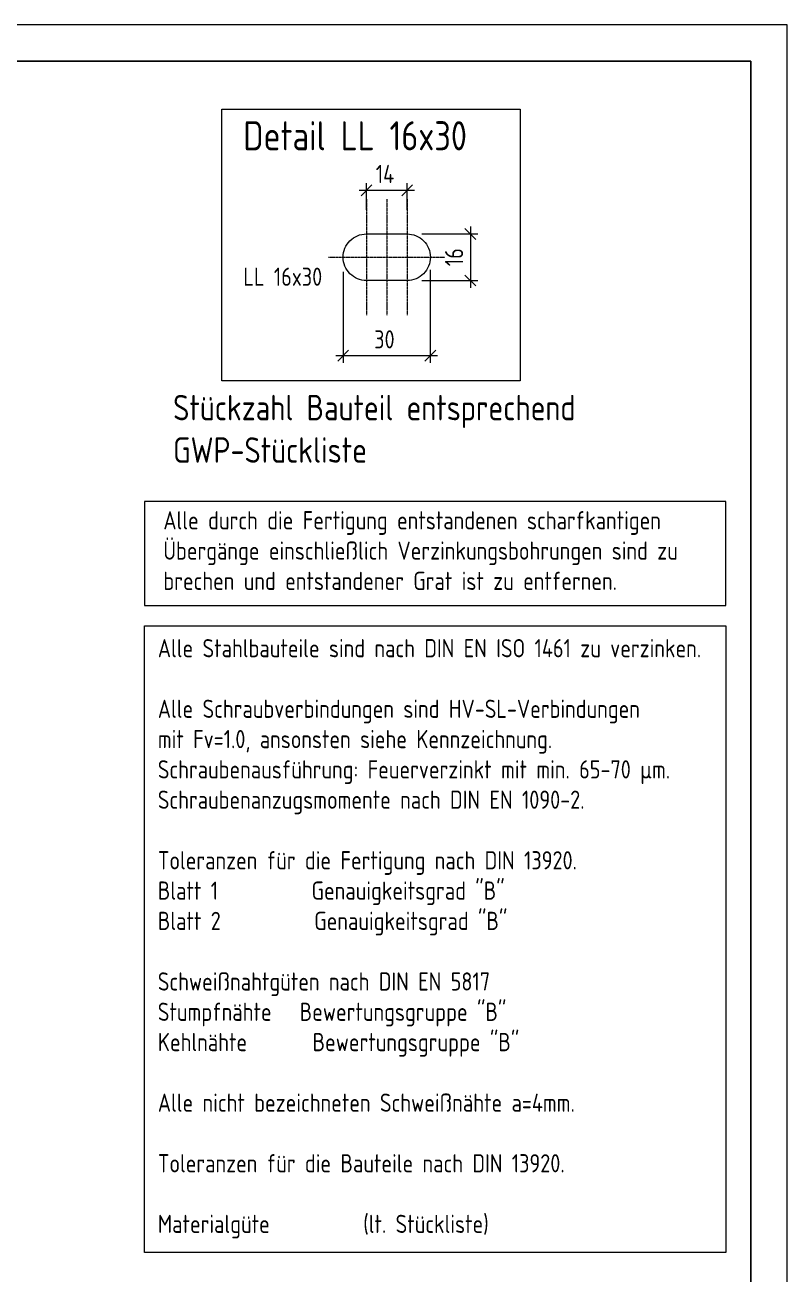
# Model space of a CAD drawing. Header units: millimetres. Extents: x -6273 to 60188, y -6573 to 16187.
# Drawn here: x 35950 to 36998, y 4553 to 6271 of the extents above; entities that cross this region are included whole.
import ezdxf

# ---------------------------------------------------------------- set-up
doc = ezdxf.new("R2010")
doc.units = ezdxf.units.MM
doc.header["$LTSCALE"] = 0.4
doc.linetypes.add('ACAD_ISO10W100', pattern=[18, 12, -3, 0, -3])
doc.layers.add('BEMAßUNG', color=3, linetype='Continuous')
for name, color, linetype, lineweight in [('Kontur', 2, 'Continuous', 18), ('Mittellinie', 7, 'ACAD_ISO10W100', 9), ('Positionslinie', 1, 'Continuous', 5), ('Text_A', 5, 'Continuous', 35), ('Text_B', 3, 'Continuous', 25), ('Text_C', 2, 'Continuous', 13)]:
    doc.layers.add(name, color=color, linetype=linetype, lineweight=lineweight)
doc.styles.add('ISOCP', font='isocp.shx', dxfattribs={"width": 0.9})
doc.dimstyles.new('Stahl_20', dxfattribs={"dimscale": 20, "dimtxt": 2.5, "dimasz": 1.5, "dimexe": 1, "dimexo": 2, "dimgap": 1, "dimtad": 1, "dimdec": 0, "dimtxsty": 'ISOCP', "dimblk": 'OBLIQUE', "dimcen": 2.5, "dimdle": 1, "dimclrd": 7, "dimclre": 7, "dimclrt": 7, "dimadec": 0, "dimazin": 0, "dimtfac": 1, "dimtdec": 0, "dimtmove": 0, "dimatfit": 3, "dimfxl": 1, "dimlwd": 0, "dimlwe": 0, "dimarcsym": 0})

# ---------------------------------------------------------------- blocks, each defined once
blk = doc.blocks.new('Rahmen_A3 o2')
at = {"layer": 'Text_B'}
blk.add_lwpolyline([(-3900, 0), (0, 0), (0, 2870), (-3900, 2870)], close=True, dxfattribs=at)
at = {"layer": 'Text_C'}
blk.add_lwpolyline([(50, -50), (50, 2920), (-4150, 2920), (-4150, -50)], close=True, dxfattribs=at)
blk = doc.blocks.new('_OBLIQUE')
at = {"color": 0, "linetype": 'ByBlock'}
blk.add_line((-0.5, -0.5), (0.5, 0.5), dxfattribs=at)
blk = doc.blocks.new('*D147')
at = {"layer": 'BEMAßUNG', "color": 7, "lineweight": 0, "transparency": 16777216}
for p, q in [((36495.6, 5983.3), (36572.7, 5983.3)), ((36562.7, 5993.3), (36562.7, 5909.3)), ((36495.6, 5919.3), (36572.7, 5919.3))]:
    blk.add_line(p, q, dxfattribs=at)
at = {"layer": 'Defpoints', "color": 0, "transparency": 16777216}
for p in [(36475.6, 5983.3), (36475.6, 5919.3), (36562.7, 5919.3)]:
    blk.add_point(p, dxfattribs=at)
at = {"layer": 'BEMAßUNG', "color": 7, "lineweight": 0, "transparency": 16777216, "xscale": 15, "yscale": 15, "zscale": 15}
for p, rotation in [((36562.7, 5983.3), 90), ((36562.7, 5919.3), 270)]:
    blk.add_blockref('_OBLIQUE', p, dxfattribs=dict(at, rotation=rotation))
at = {"layer": 'BEMAßUNG', "color": 7, "transparency": 16777216, "insert": (36540.2, 5951.3), "char_height": 25, "attachment_point": 5, "rotation": 90, "style": 'ISOCP'}
blk.add_mtext('16', dxfattribs=at)
blk = doc.blocks.new('*D148')
at = {"layer": 'BEMAßUNG', "color": 7, "lineweight": 0, "transparency": 16777216}
for p, q in [((36419.6, 6016.4), (36419.6, 6053.3)), ((36475.6, 6016.4), (36475.6, 6053.3)), ((36409.6, 6043.3), (36485.6, 6043.3))]:
    blk.add_line(p, q, dxfattribs=at)
at = {"layer": 'Defpoints', "color": 0, "transparency": 16777216}
for p in [(36475.6, 6043.3), (36419.6, 5996.4), (36475.6, 5996.4)]:
    blk.add_point(p, dxfattribs=at)
at = {"layer": 'BEMAßUNG', "color": 7, "lineweight": 0, "transparency": 16777216, "xscale": 15, "yscale": 15, "zscale": 15, "rotation": 180}
blk.add_blockref('_OBLIQUE', (36419.6, 6043.3), dxfattribs=at)
at = {"layer": 'BEMAßUNG', "color": 7, "lineweight": 0, "transparency": 16777216, "xscale": 15, "yscale": 15, "zscale": 15}
blk.add_blockref('_OBLIQUE', (36475.6, 6043.3), dxfattribs=at)
at = {"layer": 'BEMAßUNG', "color": 7, "transparency": 16777216, "insert": (36445.1, 6065.8), "char_height": 25, "attachment_point": 5, "style": 'ISOCP'}
blk.add_mtext('14', dxfattribs=at)
blk = doc.blocks.new('*D149')
at = {"layer": 'BEMAßUNG', "color": 7, "lineweight": 0, "transparency": 16777216}
for p, q in [((36387.6, 5931.3), (36387.6, 5805.8)), ((36507.5, 5933.7), (36507.5, 5805.8)), ((36517.5, 5815.8), (36377.6, 5815.8))]:
    blk.add_line(p, q, dxfattribs=at)
at = {"layer": 'Defpoints', "color": 0, "transparency": 16777216}
for p in [(36387.6, 5951.3), (36507.5, 5953.7), (36387.6, 5815.8)]:
    blk.add_point(p, dxfattribs=at)
at = {"layer": 'BEMAßUNG', "color": 7, "lineweight": 0, "transparency": 16777216, "xscale": 15, "yscale": 15, "zscale": 15, "rotation": 180}
blk.add_blockref('_OBLIQUE', (36387.6, 5815.8), dxfattribs=at)
at = {"layer": 'BEMAßUNG', "color": 7, "lineweight": 0, "transparency": 16777216, "xscale": 15, "yscale": 15, "zscale": 15}
blk.add_blockref('_OBLIQUE', (36507.5, 5815.8), dxfattribs=at)
at = {"layer": 'BEMAßUNG', "color": 7, "transparency": 16777216, "insert": (36444.3, 5838.3), "char_height": 25, "attachment_point": 5, "style": 'ISOCP'}
blk.add_mtext('30', dxfattribs=at)

msp = doc.modelspace()

# ---------------------------------------------------------------- linework, layer by layer
at = {"layer": 'Kontur'}
msp.add_lwpolyline([(36419.55, 5983.26), (36475.55, 5983.26, -0.4142136), (36507.55, 5951.26), (36507.55, 5951.26, -0.4142136), (36475.55, 5919.26), (36419.55, 5919.26, -0.4142136), (36387.55, 5951.26), (36387.55, 5951.26, -0.4142136)], format="xyb", close=True, dxfattribs=at)
at = {"layer": 'Mittellinie', "ltscale": 0.2}
for p, q in [((36419.55, 6031.26), (36419.55, 5871.26)), ((36447.55, 6031.26), (36447.55, 5871.26)), ((36475.55, 6031.26), (36475.55, 5871.26)), ((36367.55, 5951.26), (36527.55, 5951.26))]:
    msp.add_line(p, q, dxfattribs=at)
at = {"layer": 'Positionslinie'}
for points in [[(36631.32, 5781.42), (36220.48, 5781.42), (36220.48, 6154.91), (36631.32, 6154.91)], [(36113.95, 5472.43), (36913.95, 5472.43), (36913.95, 5615.15), (36113.95, 5615.15)], [(36113.95, 5444.26), (36913.95, 5444.26), (36913.95, 4582.39), (36113.95, 4582.39)]]:
    msp.add_lwpolyline(points, close=True, dxfattribs=at)

# ---------------------------------------------------------------- block references
msp.add_blockref('Rahmen_A3 o2', (36948.37, 3350.7))

# ---------------------------------------------------------------- texts
at = {"layer": 'Text_A', "style": 'ISOCP', "width": 0.9}
msp.add_text('Detail LL 16x30', height=40, dxfattribs=at).set_placement((36250.03, 6098.31))
at = {"layer": 'Text_B', "insert": (36153.6, 5761.91), "char_height": 35, "attachment_point": 1, "style": 'ISOCP'}
msp.add_mtext('Stückzahl Bauteil entsprechend\\PGWP-Stückliste', dxfattribs=at)
at = {"layer": 'Text_C', "linetype": 'Continuous', "insert": (36250.2, 5924.44), "char_height": 25, "attachment_point": 4, "style": 'ISOCP'}
msp.add_mtext('LL 16x30', dxfattribs=at)
at = {"layer": 'Text_C', "char_height": 25, "attachment_point": 1, "style": 'ISOCP'}
for s, insert, width in [('Alle durch die Fertigung entstandenen scharfkantigen Übergänge einschließlich Verzinkungsbohrungen sind zu brechen und entstandener Grat ist zu entfernen.', (36140.1, 5601.93), 732.6993), ('Alle Stahlbauteile sind nach DIN EN ISO 1461 zu verzinken.\\P\\PAlle Schraubverbindungen sind HV-SL-Verbindungen \\Pmit Fv=1.0, ansonsten siehe Kennzeichnung.\\PSchraubenausführung: Feuerverzinkt mit min. 65-70 µm.\\PSchraubenanzugsmomente nach DIN EN 1090-2.\\P\\PToleranzen für die Fertigung nach DIN 13920.\\PBlatt 1          Genauigkeitsgrad "B"\\PBlatt 2          Genauigkeitsgrad "B"\\P\\PSchweißnahtgüten nach DIN EN 5817\\PStumpfnähte   Bewertungsgruppe "B"\\PKehlnähte       Bewertungsgruppe "B"\\P\\PAlle nicht bezeichneten Schweißnähte a=4mm.\\P\\PToleranzen für die Bauteile nach DIN 13920.\\P\\PMaterialgüte          (lt. Stückliste)', (36132.49, 5425.99), 781.4557)]:
    msp.add_mtext(s, dxfattribs=dict(at, insert=insert, width=width))

# ---------------------------------------------------------------- dimensions: what is measured, and where the dimension line sits
at = {"layer": 'BEMAßUNG'}
for base, p1, p2, picture, middle in [((36475.55, 6043.34), (36419.55, 5996.44), (36475.55, 5996.44), '*D148', (36445.07, 6043.34)), ((36387.55, 5815.78), (36507.46, 5953.7), (36387.55, 5951.26), '*D149', (36444.29, 5815.78))]:
    dim = msp.add_linear_dim(base=base, p1=p1, p2=p2, dimstyle='Stahl_20', override={"dimscale": 10, "dimlfac": 0.25}, dxfattribs=at)
    dim.commit()
    dim.dimension.update_dxf_attribs({"geometry": picture, "text_midpoint": middle, "dimtype": 160})
dim = msp.add_linear_dim(base=(36562.72, 5919.26), p1=(36475.55, 5983.26), p2=(36475.55, 5919.26), angle=90, dimstyle='Stahl_20', override={"dimscale": 10, "dimlfac": 0.25}, dxfattribs=at)
dim.commit()
dim.dimension.update_dxf_attribs({"geometry": '*D147', "text_midpoint": (36540.22, 5951.26)})

doc.saveas('drawing.dxf')
